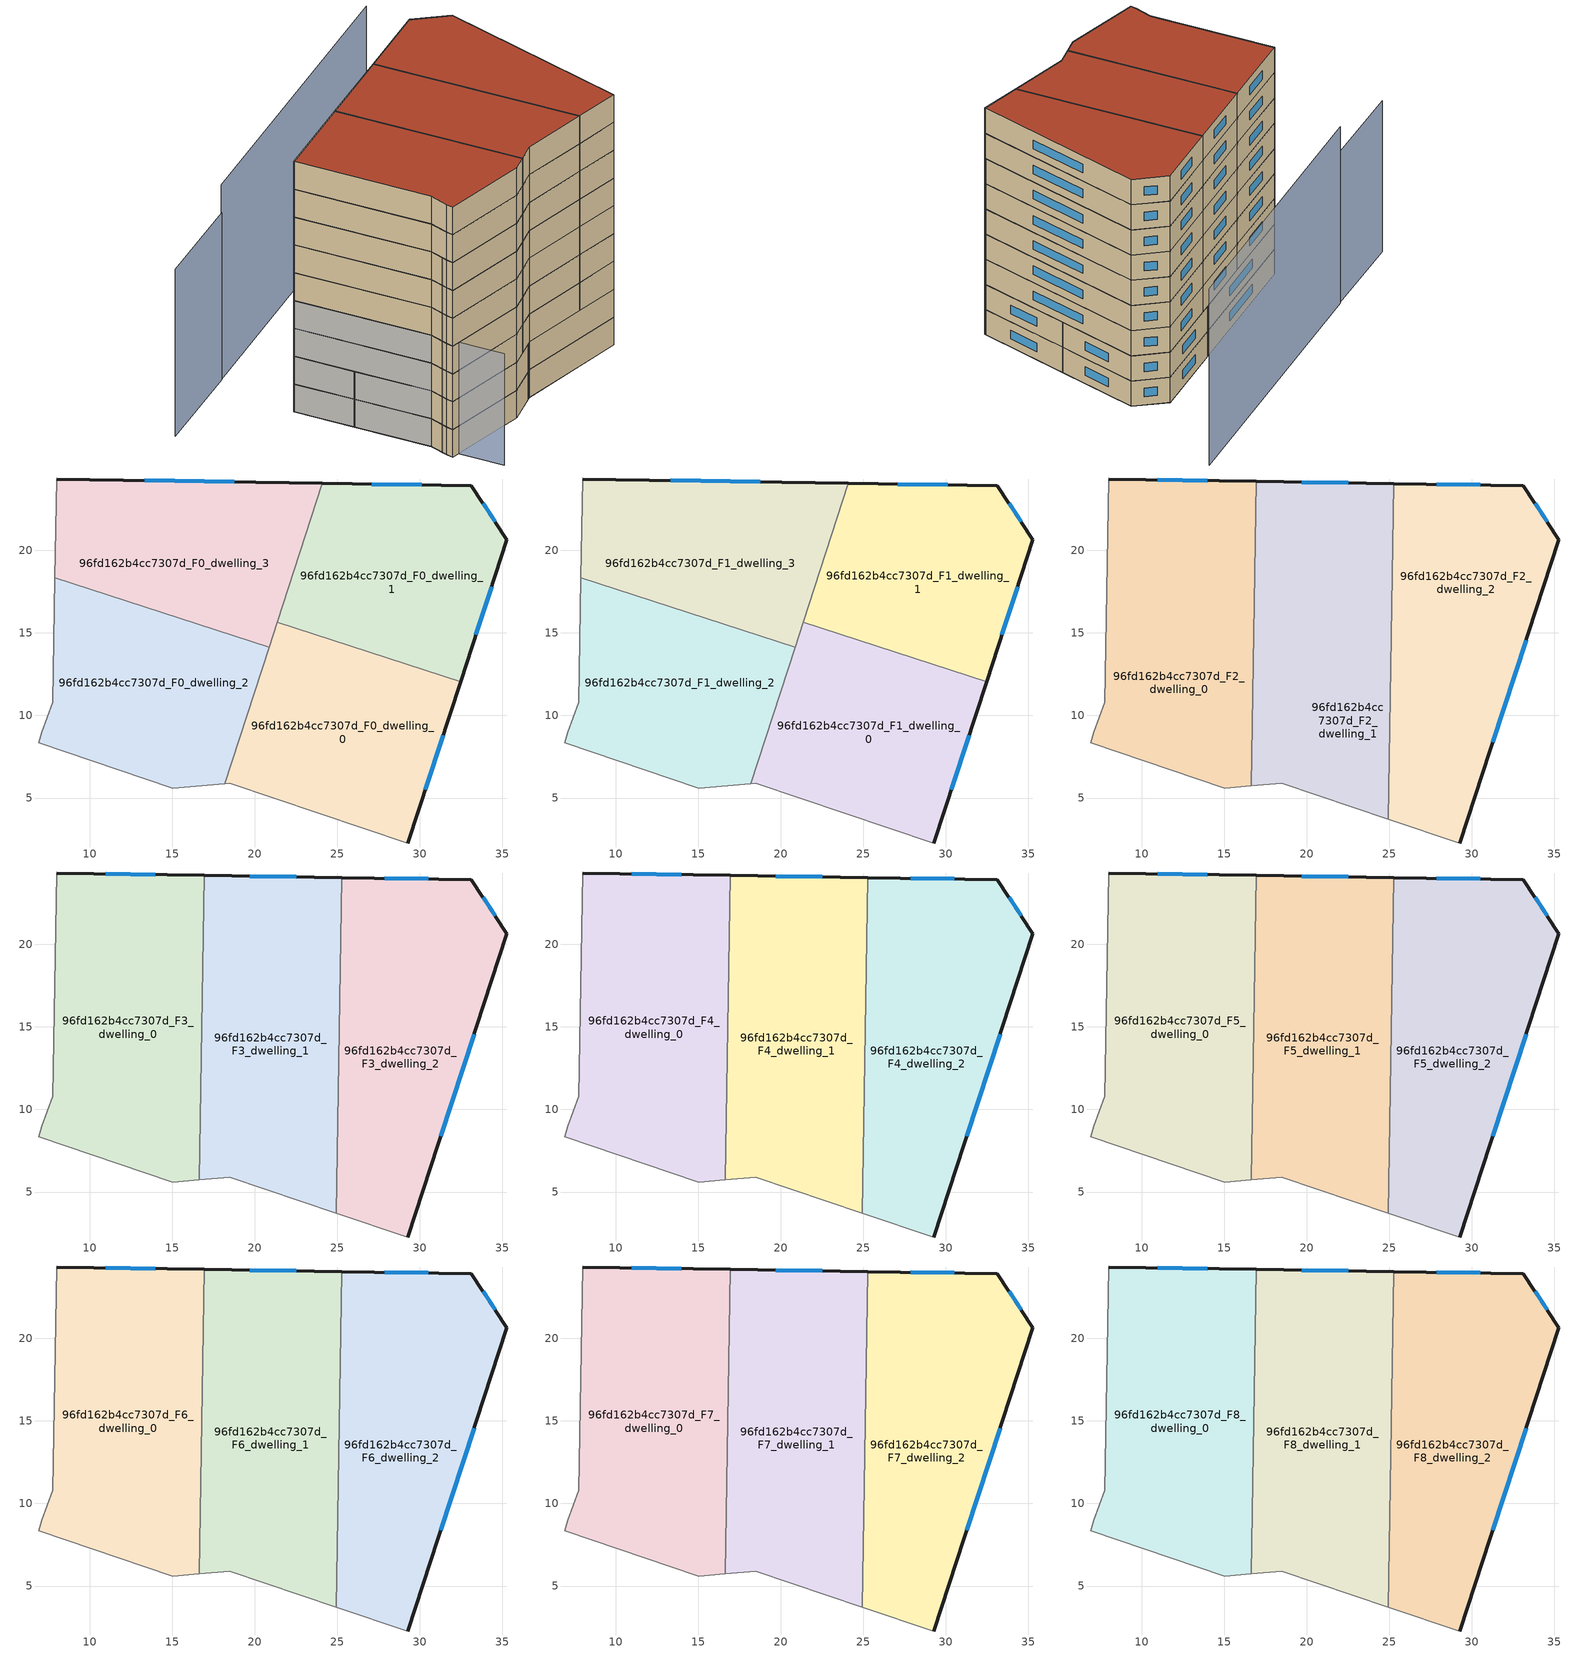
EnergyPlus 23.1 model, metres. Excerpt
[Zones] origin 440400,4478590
96fd162b4cc7307d_F0_dwelling_0
 floor ground (EU_floor_Construction): 29.28,2.28 32.46,12.03 21.36,15.65 18.16,5.85 18.5,5.88 z0
 wall outside (EU_wall_Construction): 32.46,12.03 29.28,2.28 z0:3
 wall adiabatic (EU_wall_Construction): 29.28,2.28 18.5,5.88 18.16,5.85 z0:3
 wall to 96fd162b4cc7307d_F0_dwelling_1 (EU_wall_Construction): 21.36,15.65 32.46,12.03 z0:3
 wall to 96fd162b4cc7307d_F0_dwelling_2 (EU_wall_Construction): 18.16,5.85 20.86,14.13 z0:3
 wall to 96fd162b4cc7307d_F0_dwelling_3 (EU_wall_Construction): 20.86,14.13 21.36,15.65 z0:3
 window (EU_Window_Construction): 31.41,8.8 30.33,5.51 z0.99:2.01
96fd162b4cc7307d_F0_dwelling_1
 floor ground (EU_floor_Construction): 32.46,12.03 35.28,20.66 33.11,23.92 24.1,24.07 21.36,15.65 z0
 wall outside (EU_wall_Construction): 24.1,24.07 33.11,23.92 35.28,20.66 32.46,12.03 z0:3
 wall to 96fd162b4cc7307d_F0_dwelling_3 (EU_wall_Construction): 21.36,15.65 24.1,24.07 z0:3
 window (EU_Window_Construction): 27.09,24.02 30.13,23.97 / 33.83,22.84 34.56,21.74 / 34.34,17.8 33.39,14.89 z0.99:2.01
96fd162b4cc7307d_F0_dwelling_2
 floor ground (EU_floor_Construction): 18.16,5.85 20.86,14.13 7.89,18.36 7.76,10.79 7.08,8.98 6.9,8.35 15.03,5.6 z0
 wall adiabatic (EU_wall_Construction): 18.16,5.85 15.03,5.6 6.9,8.35 7.08,8.98 7.76,10.79 7.89,18.36 z0:3
 wall to 96fd162b4cc7307d_F0_dwelling_3 (EU_wall_Construction): 7.89,18.36 20.86,14.13 z0:3
96fd162b4cc7307d_F0_dwelling_3
 floor ground (EU_floor_Construction): 20.86,14.13 24.1,24.07 8,24.33 7.89,18.36 z0
 wall outside (EU_wall_Construction): 8,24.33 24.1,24.07 z0:3
 wall adiabatic (EU_wall_Construction): 7.89,18.36 8,24.33 z0:3
 window (EU_Window_Construction): 13.34,24.24 18.76,24.15 z0.99:2.01
96fd162b4cc7307d_F1_dwelling_0
 floor to 96fd162b4cc7307d_F0_dwelling_0 (EU_floor_Construction): 29.28,2.28 32.46,12.03 21.36,15.65 18.16,5.85 18.5,5.88 z3
 wall outside (EU_wall_Construction): 32.46,12.03 29.28,2.28 z3:6
 wall adiabatic (EU_wall_Construction): 29.28,2.28 18.5,5.88 18.16,5.85 z3:6
 wall to 96fd162b4cc7307d_F1_dwelling_1 (EU_wall_Construction): 21.36,15.65 32.46,12.03 z3:6
 wall to 96fd162b4cc7307d_F1_dwelling_2 (EU_wall_Construction): 18.16,5.85 20.86,14.13 z3:6
 wall to 96fd162b4cc7307d_F1_dwelling_3 (EU_wall_Construction): 20.86,14.13 21.36,15.65 z3:6
 window (EU_Window_Construction): 31.41,8.8 30.33,5.51 z3.99:5.01
96fd162b4cc7307d_F1_dwelling_1
 floor to 96fd162b4cc7307d_F0_dwelling_1 (EU_floor_Construction): 32.46,12.03 35.28,20.66 33.11,23.92 24.1,24.07 21.36,15.65 z3
 wall outside (EU_wall_Construction): 24.1,24.07 33.11,23.92 35.28,20.66 32.46,12.03 z3:6
 wall to 96fd162b4cc7307d_F1_dwelling_3 (EU_wall_Construction): 21.36,15.65 24.1,24.07 z3:6
 window (EU_Window_Construction): 27.09,24.02 30.13,23.97 / 33.83,22.84 34.56,21.74 / 34.34,17.8 33.39,14.89 z3.99:5.01
96fd162b4cc7307d_F1_dwelling_2
 floor to 96fd162b4cc7307d_F0_dwelling_2 (EU_floor_Construction): 18.16,5.85 20.86,14.13 7.89,18.36 7.76,10.79 7.08,8.98 6.9,8.35 15.03,5.6 z3
 wall adiabatic (EU_wall_Construction): 18.16,5.85 15.03,5.6 6.9,8.35 7.08,8.98 7.76,10.79 7.89,18.36 z3:6
 wall to 96fd162b4cc7307d_F1_dwelling_3 (EU_wall_Construction): 7.89,18.36 20.86,14.13 z3:6
96fd162b4cc7307d_F1_dwelling_3
 floor to 96fd162b4cc7307d_F0_dwelling_3 (EU_floor_Construction): 20.86,14.13 24.1,24.07 8,24.33 7.89,18.36 z3
 wall outside (EU_wall_Construction): 8,24.33 24.1,24.07 z3:6
 wall adiabatic (EU_wall_Construction): 7.89,18.36 8,24.33 z3:6
 window (EU_Window_Construction): 13.34,24.24 18.76,24.15 z3.99:5.01
96fd162b4cc7307d_F2_dwelling_0
 floor to 96fd162b4cc7307d_F1_dwelling_3 (EU_floor_Construction): 16.8,15.46 16.94,24.18 8,24.33 7.89,18.36 z6
 floor to 96fd162b4cc7307d_F1_dwelling_2 (EU_floor_Construction): 16.64,5.73 16.8,15.46 7.89,18.36 7.76,10.79 7.08,8.98 6.9,8.35 15.03,5.6 z6
 wall outside (EU_wall_Construction): 8,24.33 16.95,24.18 z6:9
 wall adiabatic (EU_wall_Construction): 16.64,5.73 15.03,5.6 6.9,8.35 7.08,8.98 7.76,10.79 8,24.33 z6:9
 wall to 96fd162b4cc7307d_F2_dwelling_1 (EU_wall_Construction): 16.95,24.18 16.64,5.73 z6:9
 window (EU_Window_Construction): 10.97,24.28 13.98,24.23 z6.99:8.01
96fd162b4cc7307d_F2_dwelling_1
 floor to 96fd162b4cc7307d_F1_dwelling_0 (EU_floor_Construction): 24.94,3.73 25.12,14.42 21.36,15.65 20.86,14.13 18.5,5.88 z6; 18.5,5.88 20.86,14.13 18.16,5.85 z6
 floor to 96fd162b4cc7307d_F1_dwelling_1 (EU_floor_Construction): 25.12,14.42 25.28,24.05 24.1,24.07 21.36,15.65 z6
 floor to 96fd162b4cc7307d_F1_dwelling_3 (EU_floor_Construction): 20.86,14.13 24.1,24.07 16.94,24.18 16.8,15.46 z6
 floor to 96fd162b4cc7307d_F1_dwelling_2 (EU_floor_Construction): 18.16,5.85 20.86,14.13 16.8,15.46 16.64,5.73 z6
 wall outside (EU_wall_Construction): 16.95,24.18 25.28,24.05 z6:9
 wall adiabatic (EU_wall_Construction): 24.94,3.73 18.5,5.88 16.64,5.73 z6:9
 wall to 96fd162b4cc7307d_F2_dwelling_2 (EU_wall_Construction): 25.28,24.05 24.94,3.73 z6:9
 window (EU_Window_Construction): 19.71,24.14 22.51,24.09 z6.99:8.01
96fd162b4cc7307d_F2_dwelling_2
 floor to 96fd162b4cc7307d_F1_dwelling_0 (EU_floor_Construction): 29.28,2.28 32.46,12.03 25.12,14.42 24.94,3.73 z6
 floor to 96fd162b4cc7307d_F1_dwelling_1 (EU_floor_Construction): 32.46,12.03 35.28,20.66 33.11,23.92 25.28,24.05 25.12,14.42 z6
 wall outside (EU_wall_Construction): 25.28,24.05 33.11,23.92 35.28,20.66 29.28,2.28 z6:9
 wall adiabatic (EU_wall_Construction): 29.28,2.28 24.94,3.73 z6:9
 window (EU_Window_Construction): 27.87,24.01 30.52,23.97 / 33.83,22.84 34.56,21.74 / 33.29,14.56 31.27,8.37 z6.99:8.01
96fd162b4cc7307d_F3_dwelling_0
 floor to 96fd162b4cc7307d_F2_dwelling_0 (EU_floor_Construction): 16.64,5.73 16.94,24.18 8,24.33 7.76,10.79 7.08,8.98 6.9,8.35 15.03,5.6 z9
 wall outside (EU_wall_Construction): 8,24.33 16.95,24.18 z9:12
 wall adiabatic (EU_wall_Construction): 16.64,5.73 15.03,5.6 6.9,8.35 7.08,8.98 7.76,10.79 8,24.33 z9:12
 wall to 96fd162b4cc7307d_F3_dwelling_1 (EU_wall_Construction): 16.95,24.18 16.64,5.73 z9:12
 window (EU_Window_Construction): 10.97,24.28 13.98,24.23 z9.99:11.01
96fd162b4cc7307d_F3_dwelling_1
 floor to 96fd162b4cc7307d_F2_dwelling_1 (EU_floor_Construction): 24.94,3.73 25.28,24.05 16.94,24.18 16.64,5.73 18.5,5.88 z9
 wall outside (EU_wall_Construction): 16.95,24.18 25.28,24.05 z9:12
 wall adiabatic (EU_wall_Construction): 24.94,3.73 18.5,5.88 16.64,5.73 z9:12
 wall to 96fd162b4cc7307d_F3_dwelling_2 (EU_wall_Construction): 25.28,24.05 24.94,3.73 z9:12
 window (EU_Window_Construction): 19.71,24.14 22.51,24.09 z9.99:11.01
96fd162b4cc7307d_F3_dwelling_2
 floor to 96fd162b4cc7307d_F2_dwelling_2 (EU_floor_Construction): 29.28,2.28 35.28,20.66 33.11,23.92 25.28,24.05 24.94,3.73 z9
 wall outside (EU_wall_Construction): 25.28,24.05 33.11,23.92 35.28,20.66 29.28,2.28 z9:12
 wall adiabatic (EU_wall_Construction): 29.28,2.28 24.94,3.73 z9:12
 window (EU_Window_Construction): 27.87,24.01 30.52,23.97 / 33.83,22.84 34.56,21.74 / 33.29,14.56 31.27,8.37 z9.99:11.01
96fd162b4cc7307d_F4_dwelling_0
 floor to 96fd162b4cc7307d_F3_dwelling_0 (EU_floor_Construction): 16.64,5.73 16.94,24.18 8,24.33 7.76,10.79 7.08,8.98 6.9,8.35 15.03,5.6 z12
 wall outside (EU_wall_Construction): 8,24.33 16.95,24.18 z12:15
 wall adiabatic (EU_wall_Construction): 16.64,5.73 15.03,5.6 6.9,8.35 7.08,8.98 7.76,10.79 8,24.33 z12:15
 wall to 96fd162b4cc7307d_F4_dwelling_1 (EU_wall_Construction): 16.95,24.18 16.64,5.73 z12:15
 window (EU_Window_Construction): 10.97,24.28 13.98,24.23 z12.99:14.01
96fd162b4cc7307d_F4_dwelling_1
 floor to 96fd162b4cc7307d_F3_dwelling_1 (EU_floor_Construction): 24.94,3.73 25.28,24.05 16.94,24.18 16.64,5.73 18.5,5.88 z12
 wall outside (EU_wall_Construction): 16.95,24.18 25.28,24.05 z12:15
 wall adiabatic (EU_wall_Construction): 24.94,3.73 18.5,5.88 16.64,5.73 z12:15
 wall to 96fd162b4cc7307d_F4_dwelling_2 (EU_wall_Construction): 25.28,24.05 24.94,3.73 z12:15
 window (EU_Window_Construction): 19.71,24.14 22.51,24.09 z12.99:14.01
96fd162b4cc7307d_F4_dwelling_2
 floor to 96fd162b4cc7307d_F3_dwelling_2 (EU_floor_Construction): 29.28,2.28 35.28,20.66 33.11,23.92 25.28,24.05 24.94,3.73 z12
 wall outside (EU_wall_Construction): 25.28,24.05 33.11,23.92 35.28,20.66 29.28,2.28 z12:15
 wall adiabatic (EU_wall_Construction): 29.28,2.28 24.94,3.73 z12:15
 window (EU_Window_Construction): 27.87,24.01 30.52,23.97 / 33.83,22.84 34.56,21.74 / 33.29,14.56 31.27,8.37 z12.99:14.01
96fd162b4cc7307d_F5_dwelling_0
 floor to 96fd162b4cc7307d_F4_dwelling_0 (EU_floor_Construction): 16.64,5.73 16.94,24.18 8,24.33 7.76,10.79 7.08,8.98 6.9,8.35 15.03,5.6 z15
 wall outside (EU_wall_Construction): 8,24.33 16.95,24.18 z15:18
 wall adiabatic (EU_wall_Construction): 16.64,5.73 15.03,5.6 6.9,8.35 7.08,8.98 7.76,10.79 8,24.33 z15:18
 wall to 96fd162b4cc7307d_F5_dwelling_1 (EU_wall_Construction): 16.95,24.18 16.64,5.73 z15:18
 window (EU_Window_Construction): 10.97,24.28 13.98,24.23 z15.99:17.01
96fd162b4cc7307d_F5_dwelling_1
 floor to 96fd162b4cc7307d_F4_dwelling_1 (EU_floor_Construction): 24.94,3.73 25.28,24.05 16.94,24.18 16.64,5.73 18.5,5.88 z15
 wall outside (EU_wall_Construction): 16.95,24.18 25.28,24.05 z15:18
 wall adiabatic (EU_wall_Construction): 24.94,3.73 18.5,5.88 16.64,5.73 z15:18
 wall to 96fd162b4cc7307d_F5_dwelling_2 (EU_wall_Construction): 25.28,24.05 24.94,3.73 z15:18
 window (EU_Window_Construction): 19.71,24.14 22.51,24.09 z15.99:17.01
96fd162b4cc7307d_F5_dwelling_2
 floor to 96fd162b4cc7307d_F4_dwelling_2 (EU_floor_Construction): 29.28,2.28 35.28,20.66 33.11,23.92 25.28,24.05 24.94,3.73 z15
 wall outside (EU_wall_Construction): 25.28,24.05 33.11,23.92 35.28,20.66 29.28,2.28 z15:18
 wall adiabatic (EU_wall_Construction): 29.28,2.28 24.94,3.73 z15:18
 window (EU_Window_Construction): 27.87,24.01 30.52,23.97 / 33.83,22.84 34.56,21.74 / 33.29,14.56 31.27,8.37 z15.99:17.01
96fd162b4cc7307d_F6_dwelling_0
 floor to 96fd162b4cc7307d_F5_dwelling_0 (EU_floor_Construction): 16.64,5.73 16.94,24.18 8,24.33 7.76,10.79 7.08,8.98 6.9,8.35 15.03,5.6 z18
 wall outside (EU_wall_Construction): 8,24.33 16.95,24.18 z18:21
 wall adiabatic (EU_wall_Construction): 16.64,5.73 15.03,5.6 6.9,8.35 7.08,8.98 7.76,10.79 8,24.33 z18:21
 wall to 96fd162b4cc7307d_F6_dwelling_1 (EU_wall_Construction): 16.95,24.18 16.64,5.73 z18:21
 window (EU_Window_Construction): 10.97,24.28 13.98,24.23 z18.99:20.01
96fd162b4cc7307d_F6_dwelling_1
 floor to 96fd162b4cc7307d_F5_dwelling_1 (EU_floor_Construction): 24.94,3.73 25.28,24.05 16.94,24.18 16.64,5.73 18.5,5.88 z18
 wall outside (EU_wall_Construction): 16.95,24.18 25.28,24.05 z18:21
 wall adiabatic (EU_wall_Construction): 24.94,3.73 18.5,5.88 16.64,5.73 z18:21
 wall to 96fd162b4cc7307d_F6_dwelling_2 (EU_wall_Construction): 25.28,24.05 24.94,3.73 z18:21
 window (EU_Window_Construction): 19.71,24.14 22.51,24.09 z18.99:20.01
96fd162b4cc7307d_F6_dwelling_2
 floor to 96fd162b4cc7307d_F5_dwelling_2 (EU_floor_Construction): 29.28,2.28 35.28,20.66 33.11,23.92 25.28,24.05 24.94,3.73 z18
 wall outside (EU_wall_Construction): 25.28,24.05 33.11,23.92 35.28,20.66 29.28,2.28 z18:21
 wall adiabatic (EU_wall_Construction): 29.28,2.28 24.94,3.73 z18:21
 window (EU_Window_Construction): 27.87,24.01 30.52,23.97 / 33.83,22.84 34.56,21.74 / 33.29,14.56 31.27,8.37 z18.99:20.01
96fd162b4cc7307d_F7_dwelling_0
 floor to 96fd162b4cc7307d_F6_dwelling_0 (EU_floor_Construction): 16.64,5.73 16.94,24.18 8,24.33 7.76,10.79 7.08,8.98 6.9,8.35 15.03,5.6 z21
 wall outside (EU_wall_Construction): 8,24.33 16.95,24.18 z21:24
 wall adiabatic (EU_wall_Construction): 16.64,5.73 15.03,5.6 6.9,8.35 7.08,8.98 7.76,10.79 8,24.33 z21:24
 wall to 96fd162b4cc7307d_F7_dwelling_1 (EU_wall_Construction): 16.95,24.18 16.64,5.73 z21:24
 window (EU_Window_Construction): 10.97,24.28 13.98,24.23 z21.99:23.01
96fd162b4cc7307d_F7_dwelling_1
 floor to 96fd162b4cc7307d_F6_dwelling_1 (EU_floor_Construction): 24.94,3.73 25.28,24.05 16.94,24.18 16.64,5.73 18.5,5.88 z21
 wall outside (EU_wall_Construction): 16.95,24.18 25.28,24.05 z21:24
 wall adiabatic (EU_wall_Construction): 24.94,3.73 18.5,5.88 16.64,5.73 z21:24
 wall to 96fd162b4cc7307d_F7_dwelling_2 (EU_wall_Construction): 25.28,24.05 24.94,3.73 z21:24
 window (EU_Window_Construction): 19.71,24.14 22.51,24.09 z21.99:23.01
96fd162b4cc7307d_F7_dwelling_2
 floor to 96fd162b4cc7307d_F6_dwelling_2 (EU_floor_Construction): 29.28,2.28 35.28,20.66 33.11,23.92 25.28,24.05 24.94,3.73 z21
 wall outside (EU_wall_Construction): 25.28,24.05 33.11,23.92 35.28,20.66 29.28,2.28 z21:24
 wall adiabatic (EU_wall_Construction): 29.28,2.28 24.94,3.73 z21:24
 window (EU_Window_Construction): 27.87,24.01 30.52,23.97 / 33.83,22.84 34.56,21.74 / 33.29,14.56 31.27,8.37 z21.99:23.01
96fd162b4cc7307d_F8_dwelling_0
 floor to 96fd162b4cc7307d_F7_dwelling_0 (EU_floor_Construction): 16.64,5.73 16.94,24.18 8,24.33 7.76,10.79 7.08,8.98 6.9,8.35 15.03,5.6 z24
 wall outside (EU_wall_Construction): 8,24.33 16.95,24.18 z24:27
 wall adiabatic (EU_wall_Construction): 16.64,5.73 15.03,5.6 6.9,8.35 7.08,8.98 7.76,10.79 8,24.33 z24:27
 wall to 96fd162b4cc7307d_F8_dwelling_1 (EU_wall_Construction): 16.95,24.18 16.64,5.73 z24:27
 window (EU_Window_Construction): 10.97,24.28 13.98,24.23 z24.99:26.01
 roof outside (EU_roof_Construction): 16.95,24.18 16.64,5.73 15.03,5.6 6.9,8.35 7.08,8.98 7.76,10.79 8,24.33 z27
96fd162b4cc7307d_F8_dwelling_1
 floor to 96fd162b4cc7307d_F7_dwelling_1 (EU_floor_Construction): 24.94,3.73 25.28,24.05 16.94,24.18 16.64,5.73 18.5,5.88 z24
 wall outside (EU_wall_Construction): 16.95,24.18 25.28,24.05 z24:27
 wall adiabatic (EU_wall_Construction): 24.94,3.73 18.5,5.88 16.64,5.73 z24:27
 wall to 96fd162b4cc7307d_F8_dwelling_2 (EU_wall_Construction): 25.28,24.05 24.94,3.73 z24:27
 window (EU_Window_Construction): 19.71,24.14 22.51,24.09 z24.99:26.01
 roof outside (EU_roof_Construction): 25.28,24.05 24.94,3.73 18.5,5.88 16.64,5.73 16.95,24.18 z27
96fd162b4cc7307d_F8_dwelling_2
 floor to 96fd162b4cc7307d_F7_dwelling_2 (EU_floor_Construction): 29.28,2.28 35.28,20.66 33.11,23.92 25.28,24.05 24.94,3.73 z24
 wall outside (EU_wall_Construction): 25.28,24.05 33.11,23.92 35.28,20.66 29.28,2.28 z24:27
 wall adiabatic (EU_wall_Construction): 29.28,2.28 24.94,3.73 z24:27
 window (EU_Window_Construction): 27.87,24.01 30.52,23.97 / 33.83,22.84 34.56,21.74 / 33.29,14.56 31.27,8.37 z24.99:26.01
 roof outside (EU_roof_Construction): 33.11,23.92 35.28,20.66 29.28,2.28 24.94,3.73 25.28,24.05 z27
shading: 7.27,9.5 29.32,2.39 / 41.78,31.89 10.17,32.36 z0:21; 8,24.33 7.63,3.62 z0:12; 10.17,32.31 0.15,32.52 z0:18
[Building]
EU S2 Campaign: North Axis=0; Terrain=City; Solar Distribution=FullExterior
[Site:Location]
Madrid: Latitude=40.5; Longitude=-3.5; Time Zone=1; Elevation=609
[SizingPeriod:WeatherFileDays]
AnnualSizingPeriod: Begin Month=1; Begin Day of Month=1; End Month=12; End Day of Month=31; Day of Week for Start Day=Monday; Use Weather File Daylight Saving Period=No; Use Weather File Rain and Snow Indicators=No
[MATERIAL]
EU_InternalMass_Material: Roughness=MediumRough; Thickness=0.1; Conductivity=1; Density=1800; Specific Heat=900; Thermal Absorptance=0.9; Solar Absorptance=0.7; Visible Absorptance=0.7
[MATERIAL:NOMASS] Roughness=MediumRough; Thermal Absorptance=0.9; Solar Absorptance=0.7; Visible Absorptance=0.7
Name | Thermal Resistance
EU_wall_NoMass | 0.609216
EU_roof_NoMass | 0.513268
EU_floor_NoMass | 0.568163
[WINDOWMATERIAL:SIMPLEGLAZINGSYSTEM]
EU_Window_SimpleGlazing: UFactor=5.50606; Solar Heat Gain Coefficient=0.85; Visible Transmittance=0.85
[CONSTRUCTION]
EU_wall_Construction: EU_wall_NoMass
EU_roof_Construction: EU_roof_NoMass
EU_floor_Construction: EU_floor_NoMass
EU_InternalMass_Construction: EU_InternalMass_Material
EU_Window_Construction: EU_Window_SimpleGlazing
[ZONE] Type=1; Multiplier=1; Ceiling Height=autocalculate; Floor Area=autocalculate; Part of Total Floor Area=Yes
Name | Volume
96fd162b4cc7307d_F0_dwelling_0 | 357.942
96fd162b4cc7307d_F1_dwelling_0 | 357.941
96fd162b4cc7307d_F2_dwelling_0 | 477.254
96fd162b4cc7307d_F3_dwelling_0; 96fd162b4cc7307d_F4_dwelling_0; 96fd162b4cc7307d_F5_dwelling_0; 96fd162b4cc7307d_F6_dwelling_0; 96fd162b4cc7307d_F7_dwelling_0; 96fd162b4cc7307d_F8_dwelling_0 | 477.261
96fd162b4cc7307d_F0_dwelling_1; 96fd162b4cc7307d_F1_dwelling_1 | 357.935
96fd162b4cc7307d_F2_dwelling_1 | 477.236
96fd162b4cc7307d_F3_dwelling_1; 96fd162b4cc7307d_F4_dwelling_1; 96fd162b4cc7307d_F5_dwelling_1; 96fd162b4cc7307d_F6_dwelling_1; 96fd162b4cc7307d_F7_dwelling_1; 96fd162b4cc7307d_F8_dwelling_1 | 477.246
96fd162b4cc7307d_F0_dwelling_2; 96fd162b4cc7307d_F1_dwelling_2 | 357.925
96fd162b4cc7307d_F2_dwelling_2 | 477.234
96fd162b4cc7307d_F3_dwelling_2; 96fd162b4cc7307d_F4_dwelling_2; 96fd162b4cc7307d_F5_dwelling_2; 96fd162b4cc7307d_F6_dwelling_2; 96fd162b4cc7307d_F7_dwelling_2; 96fd162b4cc7307d_F8_dwelling_2 | 477.237
96fd162b4cc7307d_F0_dwelling_3; 96fd162b4cc7307d_F1_dwelling_3 | 357.94
[INTERNALMASS] Construction=EU_InternalMass_Construction
Name | Zone or ZoneList | Surface Area
96fd162b4cc7307d_F0_dwelling_0_EU_InternalMass | 96fd162b4cc7307d_F0_dwelling_0 | 119.314
96fd162b4cc7307d_F0_dwelling_1_EU_InternalMass | 96fd162b4cc7307d_F0_dwelling_1 | 119.312
96fd162b4cc7307d_F0_dwelling_2_EU_InternalMass | 96fd162b4cc7307d_F0_dwelling_2 | 119.308
96fd162b4cc7307d_F0_dwelling_3_EU_InternalMass | 96fd162b4cc7307d_F0_dwelling_3 | 119.313
96fd162b4cc7307d_F1_dwelling_0_EU_InternalMass | 96fd162b4cc7307d_F1_dwelling_0 | 119.314
96fd162b4cc7307d_F1_dwelling_1_EU_InternalMass | 96fd162b4cc7307d_F1_dwelling_1 | 119.312
96fd162b4cc7307d_F1_dwelling_2_EU_InternalMass | 96fd162b4cc7307d_F1_dwelling_2 | 119.308
96fd162b4cc7307d_F1_dwelling_3_EU_InternalMass | 96fd162b4cc7307d_F1_dwelling_3 | 119.313
96fd162b4cc7307d_F2_dwelling_0_EU_InternalMass | 96fd162b4cc7307d_F2_dwelling_0 | 159.087
96fd162b4cc7307d_F2_dwelling_1_EU_InternalMass | 96fd162b4cc7307d_F2_dwelling_1 | 159.082
96fd162b4cc7307d_F2_dwelling_2_EU_InternalMass | 96fd162b4cc7307d_F2_dwelling_2 | 159.079
96fd162b4cc7307d_F3_dwelling_0_EU_InternalMass | 96fd162b4cc7307d_F3_dwelling_0 | 159.087
96fd162b4cc7307d_F3_dwelling_1_EU_InternalMass | 96fd162b4cc7307d_F3_dwelling_1 | 159.082
96fd162b4cc7307d_F3_dwelling_2_EU_InternalMass | 96fd162b4cc7307d_F3_dwelling_2 | 159.079
96fd162b4cc7307d_F4_dwelling_0_EU_InternalMass | 96fd162b4cc7307d_F4_dwelling_0 | 159.087
96fd162b4cc7307d_F4_dwelling_1_EU_InternalMass | 96fd162b4cc7307d_F4_dwelling_1 | 159.082
96fd162b4cc7307d_F4_dwelling_2_EU_InternalMass | 96fd162b4cc7307d_F4_dwelling_2 | 159.079
96fd162b4cc7307d_F5_dwelling_0_EU_InternalMass | 96fd162b4cc7307d_F5_dwelling_0 | 159.087
96fd162b4cc7307d_F5_dwelling_1_EU_InternalMass | 96fd162b4cc7307d_F5_dwelling_1 | 159.082
96fd162b4cc7307d_F5_dwelling_2_EU_InternalMass | 96fd162b4cc7307d_F5_dwelling_2 | 159.079
96fd162b4cc7307d_F6_dwelling_0_EU_InternalMass | 96fd162b4cc7307d_F6_dwelling_0 | 159.087
96fd162b4cc7307d_F6_dwelling_1_EU_InternalMass | 96fd162b4cc7307d_F6_dwelling_1 | 159.082
96fd162b4cc7307d_F6_dwelling_2_EU_InternalMass | 96fd162b4cc7307d_F6_dwelling_2 | 159.079
96fd162b4cc7307d_F7_dwelling_0_EU_InternalMass | 96fd162b4cc7307d_F7_dwelling_0 | 159.087
96fd162b4cc7307d_F7_dwelling_1_EU_InternalMass | 96fd162b4cc7307d_F7_dwelling_1 | 159.082
96fd162b4cc7307d_F7_dwelling_2_EU_InternalMass | 96fd162b4cc7307d_F7_dwelling_2 | 159.079
96fd162b4cc7307d_F8_dwelling_0_EU_InternalMass | 96fd162b4cc7307d_F8_dwelling_0 | 159.087
96fd162b4cc7307d_F8_dwelling_1_EU_InternalMass | 96fd162b4cc7307d_F8_dwelling_1 | 159.082
96fd162b4cc7307d_F8_dwelling_2_EU_InternalMass | 96fd162b4cc7307d_F8_dwelling_2 | 159.079
[OTHEREQUIPMENT] Fuel Type=Electricity; Design Level Calculation Method=Watts/Area; Power per Zone Floor Area=1; Fraction Latent=0; Fraction Radiant=0; Fraction Lost=0; Carbon Dioxide Generation Rate=0; EndUse Subcategory=EU_Step8_InternalGains
Name | Zone or ZoneList or Space or SpaceList | Schedule
EU_Step8_InternalGain_96fd162b4cc7307d_F0_dwelling_0_f000 | 96fd162b4cc7307d_F0_dwelling_0 | EU_Step8_GainSchedule_96fd162b4cc7307d_F0_dwelling_0_f000
EU_Step8_InternalGain_96fd162b4cc7307d_F0_dwelling_1_f000 | 96fd162b4cc7307d_F0_dwelling_1 | EU_Step8_GainSchedule_96fd162b4cc7307d_F0_dwelling_1_f000
EU_Step8_InternalGain_96fd162b4cc7307d_F0_dwelling_2_f000 | 96fd162b4cc7307d_F0_dwelling_2 | EU_Step8_GainSchedule_96fd162b4cc7307d_F0_dwelling_2_f000
EU_Step8_InternalGain_96fd162b4cc7307d_F0_dwelling_3_f000 | 96fd162b4cc7307d_F0_dwelling_3 | EU_Step8_GainSchedule_96fd162b4cc7307d_F0_dwelling_3_f000
EU_Step8_InternalGain_96fd162b4cc7307d_F1_dwelling_0_f000 | 96fd162b4cc7307d_F1_dwelling_0 | EU_Step8_GainSchedule_96fd162b4cc7307d_F1_dwelling_0_f000
EU_Step8_InternalGain_96fd162b4cc7307d_F1_dwelling_1_f000 | 96fd162b4cc7307d_F1_dwelling_1 | EU_Step8_GainSchedule_96fd162b4cc7307d_F1_dwelling_1_f000
EU_Step8_InternalGain_96fd162b4cc7307d_F1_dwelling_2_f000 | 96fd162b4cc7307d_F1_dwelling_2 | EU_Step8_GainSchedule_96fd162b4cc7307d_F1_dwelling_2_f000
EU_Step8_InternalGain_96fd162b4cc7307d_F1_dwelling_3_f000 | 96fd162b4cc7307d_F1_dwelling_3 | EU_Step8_GainSchedule_96fd162b4cc7307d_F1_dwelling_3_f000
EU_Step8_InternalGain_96fd162b4cc7307d_F2_dwelling_0_f000 | 96fd162b4cc7307d_F2_dwelling_0 | EU_Step8_GainSchedule_96fd162b4cc7307d_F2_dwelling_0_f000
EU_Step8_InternalGain_96fd162b4cc7307d_F2_dwelling_1_f000 | 96fd162b4cc7307d_F2_dwelling_1 | EU_Step8_GainSchedule_96fd162b4cc7307d_F2_dwelling_1_f000
EU_Step8_InternalGain_96fd162b4cc7307d_F2_dwelling_2_f000 | 96fd162b4cc7307d_F2_dwelling_2 | EU_Step8_GainSchedule_96fd162b4cc7307d_F2_dwelling_2_f000
EU_Step8_InternalGain_96fd162b4cc7307d_F3_dwelling_0_f000 | 96fd162b4cc7307d_F3_dwelling_0 | EU_Step8_GainSchedule_96fd162b4cc7307d_F3_dwelling_0_f000
EU_Step8_InternalGain_96fd162b4cc7307d_F3_dwelling_1_f000 | 96fd162b4cc7307d_F3_dwelling_1 | EU_Step8_GainSchedule_96fd162b4cc7307d_F3_dwelling_1_f000
EU_Step8_InternalGain_96fd162b4cc7307d_F3_dwelling_2_f000 | 96fd162b4cc7307d_F3_dwelling_2 | EU_Step8_GainSchedule_96fd162b4cc7307d_F3_dwelling_2_f000
EU_Step8_InternalGain_96fd162b4cc7307d_F4_dwelling_0_f000 | 96fd162b4cc7307d_F4_dwelling_0 | EU_Step8_GainSchedule_96fd162b4cc7307d_F4_dwelling_0_f000
EU_Step8_InternalGain_96fd162b4cc7307d_F4_dwelling_1_f000 | 96fd162b4cc7307d_F4_dwelling_1 | EU_Step8_GainSchedule_96fd162b4cc7307d_F4_dwelling_1_f000
EU_Step8_InternalGain_96fd162b4cc7307d_F4_dwelling_2_f000 | 96fd162b4cc7307d_F4_dwelling_2 | EU_Step8_GainSchedule_96fd162b4cc7307d_F4_dwelling_2_f000
EU_Step8_InternalGain_96fd162b4cc7307d_F5_dwelling_0_f000 | 96fd162b4cc7307d_F5_dwelling_0 | EU_Step8_GainSchedule_96fd162b4cc7307d_F5_dwelling_0_f000
EU_Step8_InternalGain_96fd162b4cc7307d_F5_dwelling_1_f000 | 96fd162b4cc7307d_F5_dwelling_1 | EU_Step8_GainSchedule_96fd162b4cc7307d_F5_dwelling_1_f000
EU_Step8_InternalGain_96fd162b4cc7307d_F5_dwelling_2_f000 | 96fd162b4cc7307d_F5_dwelling_2 | EU_Step8_GainSchedule_96fd162b4cc7307d_F5_dwelling_2_f000
EU_Step8_InternalGain_96fd162b4cc7307d_F6_dwelling_0_f000 | 96fd162b4cc7307d_F6_dwelling_0 | EU_Step8_GainSchedule_96fd162b4cc7307d_F6_dwelling_0_f000
EU_Step8_InternalGain_96fd162b4cc7307d_F6_dwelling_1_f000 | 96fd162b4cc7307d_F6_dwelling_1 | EU_Step8_GainSchedule_96fd162b4cc7307d_F6_dwelling_1_f000
EU_Step8_InternalGain_96fd162b4cc7307d_F6_dwelling_2_f000 | 96fd162b4cc7307d_F6_dwelling_2 | EU_Step8_GainSchedule_96fd162b4cc7307d_F6_dwelling_2_f000
EU_Step8_InternalGain_96fd162b4cc7307d_F7_dwelling_0_f000 | 96fd162b4cc7307d_F7_dwelling_0 | EU_Step8_GainSchedule_96fd162b4cc7307d_F7_dwelling_0_f000
EU_Step8_InternalGain_96fd162b4cc7307d_F7_dwelling_1_f000 | 96fd162b4cc7307d_F7_dwelling_1 | EU_Step8_GainSchedule_96fd162b4cc7307d_F7_dwelling_1_f000
EU_Step8_InternalGain_96fd162b4cc7307d_F7_dwelling_2_f000 | 96fd162b4cc7307d_F7_dwelling_2 | EU_Step8_GainSchedule_96fd162b4cc7307d_F7_dwelling_2_f000
EU_Step8_InternalGain_96fd162b4cc7307d_F8_dwelling_0_f000 | 96fd162b4cc7307d_F8_dwelling_0 | EU_Step8_GainSchedule_96fd162b4cc7307d_F8_dwelling_0_f000
EU_Step8_InternalGain_96fd162b4cc7307d_F8_dwelling_1_f000 | 96fd162b4cc7307d_F8_dwelling_1 | EU_Step8_GainSchedule_96fd162b4cc7307d_F8_dwelling_1_f000
EU_Step8_InternalGain_96fd162b4cc7307d_F8_dwelling_2_f000 | 96fd162b4cc7307d_F8_dwelling_2 | EU_Step8_GainSchedule_96fd162b4cc7307d_F8_dwelling_2_f000
[ZONEVENTILATION:DESIGNFLOWRATE] Schedule=EU_AlwaysOn; Design Flow Rate Calculation Method=AirChanges/Hour; Air Changes per Hour=0.752966; Ventilation Type=Natural; Fan Pressure Rise=0; Fan Total Efficiency=1; Constant Term Coefficient=1; Temperature Term Coefficient=0; Velocity Term Coefficient=0; Velocity Squared Term Coefficient=0; Minimum Indoor Temperature=-100; Maximum Indoor Temperature=100; Delta Temperature=-100; Minimum Outdoor Temperature=-100; Maximum Outdoor Temperature=100; Maximum Wind Speed=40
Name | Zone or ZoneList or Space or SpaceList
EU_ConstantAir_96fd162b4cc7307d_F0_dwelling_0 | 96fd162b4cc7307d_F0_dwelling_0
EU_ConstantAir_96fd162b4cc7307d_F0_dwelling_1 | 96fd162b4cc7307d_F0_dwelling_1
EU_ConstantAir_96fd162b4cc7307d_F0_dwelling_2 | 96fd162b4cc7307d_F0_dwelling_2
EU_ConstantAir_96fd162b4cc7307d_F0_dwelling_3 | 96fd162b4cc7307d_F0_dwelling_3
EU_ConstantAir_96fd162b4cc7307d_F1_dwelling_0 | 96fd162b4cc7307d_F1_dwelling_0
EU_ConstantAir_96fd162b4cc7307d_F1_dwelling_1 | 96fd162b4cc7307d_F1_dwelling_1
EU_ConstantAir_96fd162b4cc7307d_F1_dwelling_2 | 96fd162b4cc7307d_F1_dwelling_2
EU_ConstantAir_96fd162b4cc7307d_F1_dwelling_3 | 96fd162b4cc7307d_F1_dwelling_3
EU_ConstantAir_96fd162b4cc7307d_F2_dwelling_0 | 96fd162b4cc7307d_F2_dwelling_0
EU_ConstantAir_96fd162b4cc7307d_F2_dwelling_1 | 96fd162b4cc7307d_F2_dwelling_1
EU_ConstantAir_96fd162b4cc7307d_F2_dwelling_2 | 96fd162b4cc7307d_F2_dwelling_2
EU_ConstantAir_96fd162b4cc7307d_F3_dwelling_0 | 96fd162b4cc7307d_F3_dwelling_0
EU_ConstantAir_96fd162b4cc7307d_F3_dwelling_1 | 96fd162b4cc7307d_F3_dwelling_1
EU_ConstantAir_96fd162b4cc7307d_F3_dwelling_2 | 96fd162b4cc7307d_F3_dwelling_2
EU_ConstantAir_96fd162b4cc7307d_F4_dwelling_0 | 96fd162b4cc7307d_F4_dwelling_0
EU_ConstantAir_96fd162b4cc7307d_F4_dwelling_1 | 96fd162b4cc7307d_F4_dwelling_1
EU_ConstantAir_96fd162b4cc7307d_F4_dwelling_2 | 96fd162b4cc7307d_F4_dwelling_2
EU_ConstantAir_96fd162b4cc7307d_F5_dwelling_0 | 96fd162b4cc7307d_F5_dwelling_0
EU_ConstantAir_96fd162b4cc7307d_F5_dwelling_1 | 96fd162b4cc7307d_F5_dwelling_1
EU_ConstantAir_96fd162b4cc7307d_F5_dwelling_2 | 96fd162b4cc7307d_F5_dwelling_2
EU_ConstantAir_96fd162b4cc7307d_F6_dwelling_0 | 96fd162b4cc7307d_F6_dwelling_0
EU_ConstantAir_96fd162b4cc7307d_F6_dwelling_1 | 96fd162b4cc7307d_F6_dwelling_1
EU_ConstantAir_96fd162b4cc7307d_F6_dwelling_2 | 96fd162b4cc7307d_F6_dwelling_2
EU_ConstantAir_96fd162b4cc7307d_F7_dwelling_0 | 96fd162b4cc7307d_F7_dwelling_0
EU_ConstantAir_96fd162b4cc7307d_F7_dwelling_1 | 96fd162b4cc7307d_F7_dwelling_1
EU_ConstantAir_96fd162b4cc7307d_F7_dwelling_2 | 96fd162b4cc7307d_F7_dwelling_2
EU_ConstantAir_96fd162b4cc7307d_F8_dwelling_0 | 96fd162b4cc7307d_F8_dwelling_0
EU_ConstantAir_96fd162b4cc7307d_F8_dwelling_1 | 96fd162b4cc7307d_F8_dwelling_1
EU_ConstantAir_96fd162b4cc7307d_F8_dwelling_2 | 96fd162b4cc7307d_F8_dwelling_2
[HVACTEMPLATE:THERMOSTAT] Constant Heating Setpoint=20; Constant Cooling Setpoint=50
EU_HeatOnly_96fd162b4cc7307d_F0_dwelling_0; EU_HeatOnly_96fd162b4cc7307d_F0_dwelling_1; EU_HeatOnly_96fd162b4cc7307d_F0_dwelling_2; EU_HeatOnly_96fd162b4cc7307d_F0_dwelling_3; EU_HeatOnly_96fd162b4cc7307d_F1_dwelling_0; EU_HeatOnly_96fd162b4cc7307d_F1_dwelling_1; EU_HeatOnly_96fd162b4cc7307d_F1_dwelling_2; EU_HeatOnly_96fd162b4cc7307d_F1_dwelling_3; EU_HeatOnly_96fd162b4cc7307d_F2_dwelling_0; EU_HeatOnly_96fd162b4cc7307d_F2_dwelling_1; EU_HeatOnly_96fd162b4cc7307d_F2_dwelling_2; EU_HeatOnly_96fd162b4cc7307d_F3_dwelling_0; EU_HeatOnly_96fd162b4cc7307d_F3_dwelling_1; EU_HeatOnly_96fd162b4cc7307d_F3_dwelling_2; EU_HeatOnly_96fd162b4cc7307d_F4_dwelling_0; EU_HeatOnly_96fd162b4cc7307d_F4_dwelling_1; EU_HeatOnly_96fd162b4cc7307d_F4_dwelling_2; EU_HeatOnly_96fd162b4cc7307d_F5_dwelling_0; EU_HeatOnly_96fd162b4cc7307d_F5_dwelling_1; EU_HeatOnly_96fd162b4cc7307d_F5_dwelling_2; EU_HeatOnly_96fd162b4cc7307d_F6_dwelling_0; EU_HeatOnly_96fd162b4cc7307d_F6_dwelling_1; EU_HeatOnly_96fd162b4cc7307d_F6_dwelling_2; EU_HeatOnly_96fd162b4cc7307d_F7_dwelling_0; EU_HeatOnly_96fd162b4cc7307d_F7_dwelling_1; EU_HeatOnly_96fd162b4cc7307d_F7_dwelling_2; EU_HeatOnly_96fd162b4cc7307d_F8_dwelling_0; EU_HeatOnly_96fd162b4cc7307d_F8_dwelling_1; EU_HeatOnly_96fd162b4cc7307d_F8_dwelling_2
[HVACTEMPLATE:ZONE:IDEALLOADSAIRSYSTEM] System Availability Schedule=EU_AlwaysOn; Maximum Heating Supply Air Temperature=50; Minimum Cooling Supply Air Temperature=13; Maximum Heating Supply Air Humidity Ratio=0.0156; Minimum Cooling Supply Air Humidity Ratio=0.0077; Heating Limit=NoLimit; Cooling Limit=NoLimit; Heating Availability Schedule=EU_AlwaysOn; Cooling Availability Schedule=EU_CoolingOff; Dehumidification Control Type=ConstantSensibleHeatRatio; Cooling Sensible Heat Ratio=0.7; Dehumidification Setpoint=60; Humidification Control Type=None; Humidification Setpoint=30; Outdoor Air Method=None; Outdoor Air Flow Rate per Person=0.00944; Outdoor Air Flow Rate per Zone Floor Area=0; Outdoor Air Flow Rate per Zone=0; Demand Controlled Ventilation Type=None; Outdoor Air Economizer Type=NoEconomizer; Heat Recovery Type=None; Sensible Heat Recovery Effectiveness=0.7; Latent Heat Recovery Effectiveness=0.65
Name | Template Thermostat
96fd162b4cc7307d_F0_dwelling_0 | EU_HeatOnly_96fd162b4cc7307d_F0_dwelling_0
96fd162b4cc7307d_F0_dwelling_1 | EU_HeatOnly_96fd162b4cc7307d_F0_dwelling_1
96fd162b4cc7307d_F0_dwelling_2 | EU_HeatOnly_96fd162b4cc7307d_F0_dwelling_2
96fd162b4cc7307d_F0_dwelling_3 | EU_HeatOnly_96fd162b4cc7307d_F0_dwelling_3
96fd162b4cc7307d_F1_dwelling_0 | EU_HeatOnly_96fd162b4cc7307d_F1_dwelling_0
96fd162b4cc7307d_F1_dwelling_1 | EU_HeatOnly_96fd162b4cc7307d_F1_dwelling_1
96fd162b4cc7307d_F1_dwelling_2 | EU_HeatOnly_96fd162b4cc7307d_F1_dwelling_2
96fd162b4cc7307d_F1_dwelling_3 | EU_HeatOnly_96fd162b4cc7307d_F1_dwelling_3
96fd162b4cc7307d_F2_dwelling_0 | EU_HeatOnly_96fd162b4cc7307d_F2_dwelling_0
96fd162b4cc7307d_F2_dwelling_1 | EU_HeatOnly_96fd162b4cc7307d_F2_dwelling_1
96fd162b4cc7307d_F2_dwelling_2 | EU_HeatOnly_96fd162b4cc7307d_F2_dwelling_2
96fd162b4cc7307d_F3_dwelling_0 | EU_HeatOnly_96fd162b4cc7307d_F3_dwelling_0
96fd162b4cc7307d_F3_dwelling_1 | EU_HeatOnly_96fd162b4cc7307d_F3_dwelling_1
96fd162b4cc7307d_F3_dwelling_2 | EU_HeatOnly_96fd162b4cc7307d_F3_dwelling_2
96fd162b4cc7307d_F4_dwelling_0 | EU_HeatOnly_96fd162b4cc7307d_F4_dwelling_0
96fd162b4cc7307d_F4_dwelling_1 | EU_HeatOnly_96fd162b4cc7307d_F4_dwelling_1
96fd162b4cc7307d_F4_dwelling_2 | EU_HeatOnly_96fd162b4cc7307d_F4_dwelling_2
96fd162b4cc7307d_F5_dwelling_0 | EU_HeatOnly_96fd162b4cc7307d_F5_dwelling_0
96fd162b4cc7307d_F5_dwelling_1 | EU_HeatOnly_96fd162b4cc7307d_F5_dwelling_1
96fd162b4cc7307d_F5_dwelling_2 | EU_HeatOnly_96fd162b4cc7307d_F5_dwelling_2
96fd162b4cc7307d_F6_dwelling_0 | EU_HeatOnly_96fd162b4cc7307d_F6_dwelling_0
96fd162b4cc7307d_F6_dwelling_1 | EU_HeatOnly_96fd162b4cc7307d_F6_dwelling_1
96fd162b4cc7307d_F6_dwelling_2 | EU_HeatOnly_96fd162b4cc7307d_F6_dwelling_2
96fd162b4cc7307d_F7_dwelling_0 | EU_HeatOnly_96fd162b4cc7307d_F7_dwelling_0
96fd162b4cc7307d_F7_dwelling_1 | EU_HeatOnly_96fd162b4cc7307d_F7_dwelling_1
96fd162b4cc7307d_F7_dwelling_2 | EU_HeatOnly_96fd162b4cc7307d_F7_dwelling_2
96fd162b4cc7307d_F8_dwelling_0 | EU_HeatOnly_96fd162b4cc7307d_F8_dwelling_0
96fd162b4cc7307d_F8_dwelling_1 | EU_HeatOnly_96fd162b4cc7307d_F8_dwelling_1
96fd162b4cc7307d_F8_dwelling_2 | EU_HeatOnly_96fd162b4cc7307d_F8_dwelling_2
[SIZING:ZONE] Zone Cooling Design Supply Air Temperature Input Method=SupplyAirTemperature; Zone Cooling Design Supply Air Temperature=13; Zone Heating Design Supply Air Temperature Input Method=SupplyAirTemperature; Zone Heating Design Supply Air Temperature=50; Zone Cooling Design Supply Air Humidity Ratio=0.008; Zone Heating Design Supply Air Humidity Ratio=0.008; Cooling Design Air Flow Method=DesignDay; Cooling Design Air Flow Rate=0; Cooling Minimum Air Flow per Zone Floor Area=0.000762; Cooling Minimum Air Flow=0; Cooling Minimum Air Flow Fraction=0.2; Heating Design Air Flow Method=DesignDay; Heating Design Air Flow Rate=0; Heating Maximum Air Flow per Zone Floor Area=0.002032; Heating Maximum Air Flow=0.141576; Heating Maximum Air Flow Fraction=0.3; Account for Dedicated Outdoor Air System=No; Dedicated Outdoor Air System Control Strategy=NeutralSupplyAir; Dedicated Outdoor Air Low Setpoint Temperature for Design=autosize; Dedicated Outdoor Air High Setpoint Temperature for Design=autosize; Zone Load Sizing Method=Sensible Load Only No Latent Load; Zone Latent Cooling Design Supply Air Humidity Ratio Input Method=HumidityRatioDifference; Zone Cooling Design Supply Air Humidity Ratio Difference=0.005; Zone Latent Heating Design Supply Air Humidity Ratio Input Method=HumidityRatioDifference; Zone Humidification Design Supply Air Humidity Ratio Difference=0.005
96fd162b4cc7307d_F0_dwelling_0; 96fd162b4cc7307d_F0_dwelling_1; 96fd162b4cc7307d_F0_dwelling_2; 96fd162b4cc7307d_F0_dwelling_3; 96fd162b4cc7307d_F1_dwelling_0; 96fd162b4cc7307d_F1_dwelling_1; 96fd162b4cc7307d_F1_dwelling_2; 96fd162b4cc7307d_F1_dwelling_3; 96fd162b4cc7307d_F2_dwelling_0; 96fd162b4cc7307d_F2_dwelling_1; 96fd162b4cc7307d_F2_dwelling_2; 96fd162b4cc7307d_F3_dwelling_0; 96fd162b4cc7307d_F3_dwelling_1; 96fd162b4cc7307d_F3_dwelling_2; 96fd162b4cc7307d_F4_dwelling_0; 96fd162b4cc7307d_F4_dwelling_1; 96fd162b4cc7307d_F4_dwelling_2; 96fd162b4cc7307d_F5_dwelling_0; 96fd162b4cc7307d_F5_dwelling_1; 96fd162b4cc7307d_F5_dwelling_2; 96fd162b4cc7307d_F6_dwelling_0; 96fd162b4cc7307d_F6_dwelling_1; 96fd162b4cc7307d_F6_dwelling_2; 96fd162b4cc7307d_F7_dwelling_0; 96fd162b4cc7307d_F7_dwelling_1; 96fd162b4cc7307d_F7_dwelling_2; 96fd162b4cc7307d_F8_dwelling_0; 96fd162b4cc7307d_F8_dwelling_1; 96fd162b4cc7307d_F8_dwelling_2
[SCHEDULE:CONSTANT]
Name | Hourly Value
EU_AlwaysOn | 1
EU_CoolingOff | 0
[SCHEDULE:FILE] Column Number=1; Rows to Skip at Top=0; Number of Hours of Data=8760; Column Separator=Comma; Interpolate to Timestep=No; Minutes per Item=60; Adjust Schedule for Daylight Savings=Yes
Name | File
EU_Step8_GainSchedule_96fd162b4cc7307d_F0_dwelling_0_f000 | ../../schedules/96fd162b4cc7307d/96fd162b4cc7307d_F0_dwelling_0_f000_gain.csv
EU_Step8_GainSchedule_96fd162b4cc7307d_F0_dwelling_1_f000 | ../../schedules/96fd162b4cc7307d/96fd162b4cc7307d_F0_dwelling_1_f000_gain.csv
EU_Step8_GainSchedule_96fd162b4cc7307d_F0_dwelling_2_f000 | ../../schedules/96fd162b4cc7307d/96fd162b4cc7307d_F0_dwelling_2_f000_gain.csv
EU_Step8_GainSchedule_96fd162b4cc7307d_F0_dwelling_3_f000 | ../../schedules/96fd162b4cc7307d/96fd162b4cc7307d_F0_dwelling_3_f000_gain.csv
EU_Step8_GainSchedule_96fd162b4cc7307d_F1_dwelling_0_f000 | ../../schedules/96fd162b4cc7307d/96fd162b4cc7307d_F1_dwelling_0_f000_gain.csv
EU_Step8_GainSchedule_96fd162b4cc7307d_F1_dwelling_1_f000 | ../../schedules/96fd162b4cc7307d/96fd162b4cc7307d_F1_dwelling_1_f000_gain.csv
EU_Step8_GainSchedule_96fd162b4cc7307d_F1_dwelling_2_f000 | ../../schedules/96fd162b4cc7307d/96fd162b4cc7307d_F1_dwelling_2_f000_gain.csv
EU_Step8_GainSchedule_96fd162b4cc7307d_F1_dwelling_3_f000 | ../../schedules/96fd162b4cc7307d/96fd162b4cc7307d_F1_dwelling_3_f000_gain.csv
EU_Step8_GainSchedule_96fd162b4cc7307d_F2_dwelling_0_f000 | ../../schedules/96fd162b4cc7307d/96fd162b4cc7307d_F2_dwelling_0_f000_gain.csv
EU_Step8_GainSchedule_96fd162b4cc7307d_F2_dwelling_1_f000 | ../../schedules/96fd162b4cc7307d/96fd162b4cc7307d_F2_dwelling_1_f000_gain.csv
EU_Step8_GainSchedule_96fd162b4cc7307d_F2_dwelling_2_f000 | ../../schedules/96fd162b4cc7307d/96fd162b4cc7307d_F2_dwelling_2_f000_gain.csv
EU_Step8_GainSchedule_96fd162b4cc7307d_F3_dwelling_0_f000 | ../../schedules/96fd162b4cc7307d/96fd162b4cc7307d_F3_dwelling_0_f000_gain.csv
EU_Step8_GainSchedule_96fd162b4cc7307d_F3_dwelling_1_f000 | ../../schedules/96fd162b4cc7307d/96fd162b4cc7307d_F3_dwelling_1_f000_gain.csv
EU_Step8_GainSchedule_96fd162b4cc7307d_F3_dwelling_2_f000 | ../../schedules/96fd162b4cc7307d/96fd162b4cc7307d_F3_dwelling_2_f000_gain.csv
EU_Step8_GainSchedule_96fd162b4cc7307d_F4_dwelling_0_f000 | ../../schedules/96fd162b4cc7307d/96fd162b4cc7307d_F4_dwelling_0_f000_gain.csv
EU_Step8_GainSchedule_96fd162b4cc7307d_F4_dwelling_1_f000 | ../../schedules/96fd162b4cc7307d/96fd162b4cc7307d_F4_dwelling_1_f000_gain.csv
EU_Step8_GainSchedule_96fd162b4cc7307d_F4_dwelling_2_f000 | ../../schedules/96fd162b4cc7307d/96fd162b4cc7307d_F4_dwelling_2_f000_gain.csv
EU_Step8_GainSchedule_96fd162b4cc7307d_F5_dwelling_0_f000 | ../../schedules/96fd162b4cc7307d/96fd162b4cc7307d_F5_dwelling_0_f000_gain.csv
EU_Step8_GainSchedule_96fd162b4cc7307d_F5_dwelling_1_f000 | ../../schedules/96fd162b4cc7307d/96fd162b4cc7307d_F5_dwelling_1_f000_gain.csv
EU_Step8_GainSchedule_96fd162b4cc7307d_F5_dwelling_2_f000 | ../../schedules/96fd162b4cc7307d/96fd162b4cc7307d_F5_dwelling_2_f000_gain.csv
EU_Step8_GainSchedule_96fd162b4cc7307d_F6_dwelling_0_f000 | ../../schedules/96fd162b4cc7307d/96fd162b4cc7307d_F6_dwelling_0_f000_gain.csv
EU_Step8_GainSchedule_96fd162b4cc7307d_F6_dwelling_1_f000 | ../../schedules/96fd162b4cc7307d/96fd162b4cc7307d_F6_dwelling_1_f000_gain.csv
EU_Step8_GainSchedule_96fd162b4cc7307d_F6_dwelling_2_f000 | ../../schedules/96fd162b4cc7307d/96fd162b4cc7307d_F6_dwelling_2_f000_gain.csv
EU_Step8_GainSchedule_96fd162b4cc7307d_F7_dwelling_0_f000 | ../../schedules/96fd162b4cc7307d/96fd162b4cc7307d_F7_dwelling_0_f000_gain.csv
EU_Step8_GainSchedule_96fd162b4cc7307d_F7_dwelling_1_f000 | ../../schedules/96fd162b4cc7307d/96fd162b4cc7307d_F7_dwelling_1_f000_gain.csv
EU_Step8_GainSchedule_96fd162b4cc7307d_F7_dwelling_2_f000 | ../../schedules/96fd162b4cc7307d/96fd162b4cc7307d_F7_dwelling_2_f000_gain.csv
EU_Step8_GainSchedule_96fd162b4cc7307d_F8_dwelling_0_f000 | ../../schedules/96fd162b4cc7307d/96fd162b4cc7307d_F8_dwelling_0_f000_gain.csv
EU_Step8_GainSchedule_96fd162b4cc7307d_F8_dwelling_1_f000 | ../../schedules/96fd162b4cc7307d/96fd162b4cc7307d_F8_dwelling_1_f000_gain.csv
EU_Step8_GainSchedule_96fd162b4cc7307d_F8_dwelling_2_f000 | ../../schedules/96fd162b4cc7307d/96fd162b4cc7307d_F8_dwelling_2_f000_gain.csv
